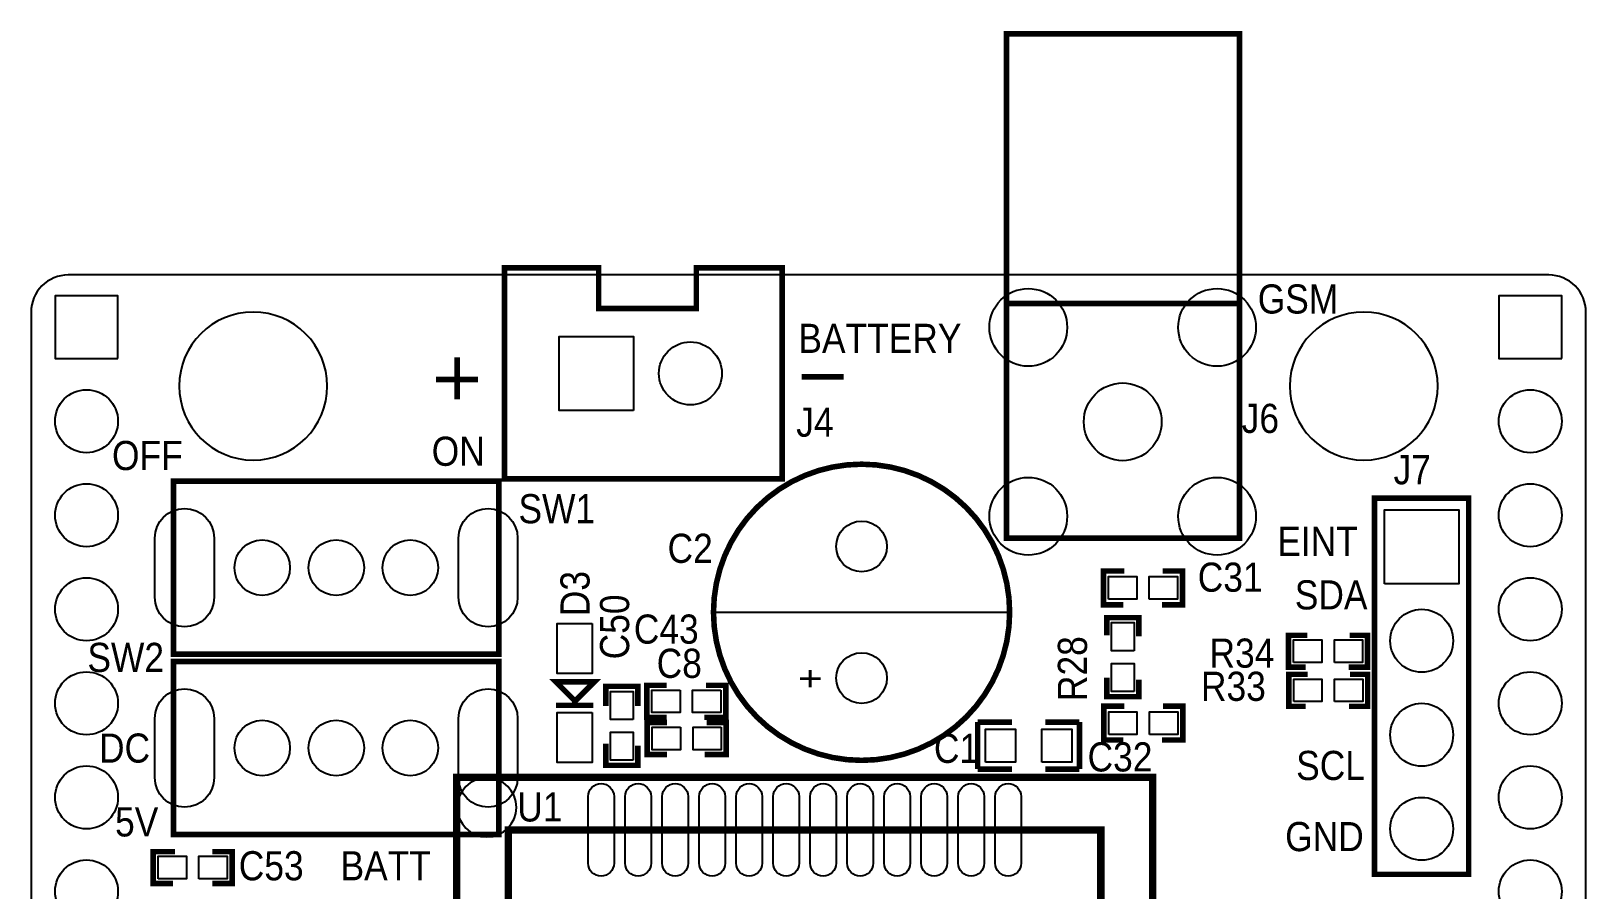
# Model space of a CAD drawing. Extents: x -21 to 21, y -23.6 to 29.6.
# Drawn here: x -21 to 21, y 6.39 to 29.59 of the extents above; entities that cross this region are included whole.
import ezdxf
from ezdxf.enums import TextEntityAlignment as Align

# ---------------------------------------------------------------- set-up
doc = ezdxf.new("R2010")
doc.units = 0
for name, color, linetype in [('BG_OUTLINE', 254, 'CONTINUOUS'), ('BG_SILKSCREEN_TOP', 7, 'CONTINUOUS'), ('PG_SILKSCREEN_TOP', 7, 'CONTINUOUS'), ('PIN_TOP', 80, 'CONTINUOUS'), ('RD_SILKSCREEN_TOP', 7, 'CONTINUOUS')]:
    doc.layers.add(name, color=color, linetype=linetype)

msp = doc.modelspace()

# ---------------------------------------------------------------- linework, layer by layer
at = {"layer": 'BG_OUTLINE'}
for points in [[(20, 23), (-20, 23, 0.414214), (-21, 22), (-21, -22, 0.414214), (-20, -23), (20, -23, 0.414214), (21, -22), (21, 22, 0.414214), (20, 23)], [(-13, 20, 1), (-17, 20, 1), (-13, 20)], [(17, 20, 1), (13, 20, 1), (17, 20)]]:
    msp.add_lwpolyline(points, format="xyb", dxfattribs=at)
at = {"layer": 'BG_SILKSCREEN_TOP', "const_width": 0.15}
for points in [[(-9.4932, 19.6376), (-9.4932, 20.7716)], [(-10.0602, 20.1757), (-8.9262, 20.1757)], [(-0.1851, 20.2479), (0.9489, 20.2479)]]:
    msp.add_lwpolyline(points, dxfattribs=at)
at = {"layer": 'PG_SILKSCREEN_TOP'}
for points, const_width in [([(5.346, 22.058), (5.346, 15.894), (11.642, 15.894), (11.642, 29.513), (5.346, 29.513), (5.346, 22.058), (5.345, 22.058), (5.345, 22.229), (11.642, 22.229), (11.642, 22.113)], 0.15), ([(-0.711, 17.4927), (-8.211, 17.4927), (-8.211, 23.1927), (-5.6676, 23.1927), (-5.6676, 22.0966), (-3.0307, 22.0966), (-3.0307, 23.1927), (-0.711, 23.1927), (-0.711, 17.4927)], 0.15), ([(-17.1509, 17.431), (-8.3625, 17.431), (-8.3625, 12.7574), (-17.1509, 12.7574), (-17.1509, 17.431)], 0.15), ([(15.2902, 16.9725), (17.8329, 16.9725), (17.8329, 6.8105), (15.2902, 6.8105), (15.2902, 16.9725)], 0.15), ([(8.529, 15.005), (7.9702, 15.005), (7.9702, 14.0906), (8.5036, 14.0906)], 0.15), ([(9.5704, 15.005), (10.1038, 15.005), (10.1038, 14.0906), (9.545, 14.0906)], 0.15), ([(8.0612, 13.2625), (8.0612, 13.7451), (8.9248, 13.7451), (8.9248, 13.2371)], 0.15), ([(13.4767, 13.268), (12.9687, 13.268), (12.9687, 12.4044), (13.4259, 12.4044)], 0.15), ([(14.6197, 13.268), (15.1023, 13.268), (15.1023, 12.4044), (14.5943, 12.4044)], 0.15), ([(-17.1509, 12.5609), (-8.3625, 12.5609), (-8.3625, 7.8873), (-17.1509, 7.8873), (-17.1509, 12.5609)], 0.15), ([(8.0612, 12.1195), (8.0612, 11.6115), (8.9248, 11.6115), (8.9248, 12.0687)], 0.15), ([(13.4805, 12.2136), (12.9725, 12.2136), (12.9725, 11.35), (13.4297, 11.35)], 0.15), ([(14.6235, 12.2136), (15.1061, 12.2136), (15.1061, 11.35), (14.5981, 11.35)], 0.15), ([(-6.3172, 11.4023), (-6.3172, 11.4785), (-5.7838, 12.0119), (-6.8252, 12.0119), (-6.3172, 11.5039)], 0.15), ([(-5.4735, 11.3555), (-5.4735, 11.8889), (-4.6099, 11.8889), (-4.6099, 11.3555)], 0.15), ([(-3.8335, 11.052), (-4.3669, 11.052), (-4.3669, 11.9156), (-3.8335, 11.9156)], 0.15), ([(-2.8175, 11.052), (-2.2333, 11.052), (-2.2333, 11.9156), (-2.7667, 11.9156)], 0.15), ([(-5.8092, 11.3769), (-6.8252, 11.3769)], 0.15), ([(8.5343, 11.3538), (7.9755, 11.3538), (7.9755, 10.4394), (8.5089, 10.4394)], 0.15), ([(9.5757, 11.3538), (10.1091, 11.3538), (10.1091, 10.4394), (9.5503, 10.4394)], 0.15), ([(-3.8218, 10.0459), (-4.3552, 10.0459), (-4.3552, 10.9095), (-3.8218, 10.9095)], 0.15), ([(-2.8058, 10.0459), (-2.2216, 10.0459), (-2.2216, 10.9095), (-2.755, 10.9095)], 0.15), ([(4.57, 10.922), (4.57, 9.652)], 0.15), ([(5.495, 10.922), (4.57, 10.922)], 0.15), ([(6.395, 10.922), (7.32, 10.922)], 0.15), ([(7.32, 10.922), (7.32, 9.652)], 0.15), ([(-5.4735, 10.3395), (-5.4735, 9.7553), (-4.6099, 9.7553), (-4.6099, 10.2887)], 0.15), ([(4.57, 9.652), (5.495, 9.652)], 0.15), ([(7.32, 9.652), (6.395, 9.652)], 0.15), ([(-5.5904, 9.4306), (-9.502, 9.4306), (-9.502, -12.0832), (9.294, -12.0832), (9.294, 9.4306), (-5.5904, 9.4306)], 0.2), ([(-6.0222, 8.0082), (-8.105, 8.0082), (-8.105, -10.6862), (7.897, -10.6862), (7.897, 8.0082), (-6.0222, 8.0082)], 0.2), ([(-17.1163, 7.4246), (-17.7005, 7.4246), (-17.7005, 6.561), (-17.1671, 6.561)], 0.15), ([(-16.1003, 7.4246), (-15.5669, 7.4246), (-15.5669, 6.561), (-16.1003, 6.561)], 0.15)]:
    msp.add_lwpolyline(points, dxfattribs=dict(at, const_width=const_width))
at = {"layer": 'PG_SILKSCREEN_TOP', "const_width": 0.15}
msp.add_lwpolyline([(5.4338, 13.8894, 1), (-2.5662, 13.8894, 1), (5.4338, 13.8894)], format="xyb", dxfattribs=at)
at = {"layer": 'PG_SILKSCREEN_TOP'}
for points in [[(1.4338, 17.8894, 0.414155), (-2.5662, 13.8902), (5.4339, 13.8902, 0.414344)], [(-7.8916, 8.6178, 1), (-9.4868, 8.6178, 1)]]:
    msp.add_lwpolyline(points, format="xyb", close=True, dxfattribs=at)
at = {"layer": 'PIN_TOP'}
for points in [[(-18.6528, 20.74), (-18.6528, 22.44), (-20.3528, 22.44), (-20.3528, 20.74)], [(20.3472, 20.74), (20.3472, 22.44), (18.6472, 22.44), (18.6472, 20.74)], [(-4.731, 19.3427), (-6.731, 19.3427), (-6.731, 21.3427), (-4.731, 21.3427)], [(15.5639, 14.6609), (15.5639, 16.6609), (17.5639, 16.6609), (17.5639, 14.6609)], [(8.106, 14.243), (8.106, 14.8526), (8.868, 14.8526), (8.868, 14.243)], [(9.206, 14.243), (9.206, 14.8526), (9.968, 14.8526), (9.968, 14.243)], [(-5.8422, 13.5821), (-5.8422, 12.2321), (-6.7922, 12.2321), (-6.7922, 13.5821)], [(8.7978, 12.8473), (8.1882, 12.8473), (8.1882, 13.6093), (8.7978, 13.6093)], [(13.1045, 12.5314), (13.1045, 13.141), (13.8665, 13.141), (13.8665, 12.5314)], [(14.2045, 12.5314), (14.2045, 13.141), (14.9665, 13.141), (14.9665, 12.5314)], [(8.7978, 11.7473), (8.1882, 11.7473), (8.1882, 12.5093), (8.7978, 12.5093)], [(-3.4691, 11.7886), (-3.4691, 11.179), (-4.2311, 11.179), (-4.2311, 11.7886)], [(-2.3691, 11.7886), (-2.3691, 11.179), (-3.1311, 11.179), (-3.1311, 11.7886)], [(13.1083, 11.477), (13.1083, 12.0866), (13.8703, 12.0866), (13.8703, 11.477)], [(14.2083, 11.477), (14.2083, 12.0866), (14.9703, 12.0866), (14.9703, 11.477)], [(-4.7369, 10.9911), (-5.3465, 10.9911), (-5.3465, 11.7531), (-4.7369, 11.7531)], [(-5.8422, 11.1821), (-5.8422, 9.8321), (-6.7922, 9.8321), (-6.7922, 11.1821)], [(8.1113, 10.5918), (8.1113, 11.2014), (8.8733, 11.2014), (8.8733, 10.5918)], [(9.2113, 10.5918), (9.2113, 11.2014), (9.9733, 11.2014), (9.9733, 10.5918)], [(-4.7369, 9.8911), (-5.3465, 9.8911), (-5.3465, 10.6531), (-4.7369, 10.6531)], [(-3.4574, 10.7825), (-3.4574, 10.1729), (-4.2194, 10.1729), (-4.2194, 10.7825)], [(-2.3574, 10.7825), (-2.3574, 10.1729), (-3.1194, 10.1729), (-3.1194, 10.7825)], [(4.7786, 9.8425), (4.7786, 10.7315), (5.5914, 10.7315), (5.5914, 9.8425)], [(6.2986, 9.8425), (6.2986, 10.7315), (7.1114, 10.7315), (7.1114, 9.8425)], [(-17.5647, 6.688), (-17.5647, 7.2976), (-16.8027, 7.2976), (-16.8027, 6.688)], [(-16.4647, 6.688), (-16.4647, 7.2976), (-15.7027, 7.2976), (-15.7027, 6.688)]]:
    msp.add_lwpolyline(points, close=True, dxfattribs=at)
for points in [[(-16.0567, 15.8942), (-16.0567, 14.2942, -1), (-17.6567, 14.2942), (-17.6567, 15.8942, -1)], [(-7.8567, 15.8942), (-7.8567, 14.2942, -1), (-9.4567, 14.2942), (-9.4567, 15.8942, -1)], [(-16.0567, 11.0241), (-16.0567, 9.4241, -1), (-17.6567, 9.4241), (-17.6567, 11.0241, -1)], [(-7.8567, 11.0241), (-7.8567, 9.4241, -1), (-9.4567, 9.4241), (-9.4567, 11.0241, -1)], [(-5.254, 8.911), (-5.254, 7.111, -1), (-5.954, 7.111), (-5.954, 8.911, -1)], [(-4.254, 8.911), (-4.254, 7.111, -1), (-4.954, 7.111), (-4.954, 8.911, -1)], [(-3.254, 8.911), (-3.254, 7.111, -1), (-3.954, 7.111), (-3.954, 8.911, -1)], [(-2.254, 8.911), (-2.254, 7.111, -1), (-2.954, 7.111), (-2.954, 8.911, -1)], [(-1.254, 8.911), (-1.254, 7.111, -1), (-1.954, 7.111), (-1.954, 8.911, -1)], [(-0.254, 8.911), (-0.254, 7.111, -1), (-0.954, 7.111), (-0.954, 8.911, -1)], [(0.746, 8.911), (0.746, 7.111, -1), (0.046, 7.111), (0.046, 8.911, -1)], [(1.746, 8.911), (1.746, 7.111, -1), (1.046, 7.111), (1.046, 8.911, -1)], [(2.746, 8.911), (2.746, 7.111, -1), (2.046, 7.111), (2.046, 8.911, -1)], [(3.746, 8.911), (3.746, 7.111, -1), (3.046, 7.111), (3.046, 8.911, -1)], [(4.746, 8.911), (4.746, 7.111, -1), (4.046, 7.111), (4.046, 8.911, -1)], [(5.746, 8.911), (5.746, 7.111, -1), (5.046, 7.111), (5.046, 8.911, -1)]]:
    msp.add_lwpolyline(points, format="xyb", close=True, dxfattribs=at)
for centre, radius in [((5.937, 21.584), 1.05), ((11.037, 21.584), 1.05), ((-3.191, 20.3427), 0.85), ((-19.5028, 19.05), 0.85), ((8.487, 19.034), 1.05), ((19.4972, 19.05), 0.85), ((-19.5028, 16.51), 0.85), ((5.937, 16.484), 1.05), ((11.037, 16.484), 1.05), ((19.4972, 16.51), 0.85), ((1.4338, 15.6674), 0.6858), ((-14.7567, 15.0942), 0.75), ((-12.7567, 15.0942), 0.75), ((-10.7567, 15.0942), 0.75), ((-19.5028, 13.97), 0.85), ((19.4972, 13.97), 0.85), ((16.5639, 13.1209), 0.85), ((1.4338, 12.1114), 0.6858), ((-19.5028, 11.43), 0.85), ((19.4972, 11.43), 0.85), ((16.5639, 10.5809), 0.85), ((-14.7567, 10.2241), 0.75), ((-12.7567, 10.2241), 0.75), ((-10.7567, 10.2241), 0.75), ((-19.5028, 8.89), 0.85), ((19.4972, 8.89), 0.85), ((16.5639, 8.0409), 0.85), ((-19.5028, 6.35), 0.85), ((19.4972, 6.35), 0.85)]:
    msp.add_circle(centre, radius, dxfattribs=at)

# ---------------------------------------------------------------- texts
at = {"layer": 'BG_SILKSCREEN_TOP', "width": 0.907036}
for s, p in [('GSM', (12.1353, 21.9586)), ('BATTERY', (-0.2736, 20.8945)), ('OFF', (-18.8143, 17.7304)), ('ON', (-10.1786, 17.8459)), ('EINT', (12.664, 15.4109)), ('SDA', (13.1367, 13.9664)), ('DC', (-19.1651, 9.8277)), ('SCL', (13.1732, 9.3584)), ('5V', (-18.7317, 7.8339)), ('GND', (12.8767, 7.4369)), ('BATT', (-12.6409, 6.6491))]:
    msp.add_text(s, height=0.7874, dxfattribs=at).set_placement(p)
at = {"layer": 'PG_SILKSCREEN_TOP', "width": 0.907036}
msp.add_text('+', height=0.7874, rotation=90, dxfattribs=at).set_placement((0.4298, 12.0982), align=Align.CENTER)
at = {"layer": 'RD_SILKSCREEN_TOP', "width": 0.907036}
for s, p in [('J4', (-0.3308, 18.6321)), ('J6', (11.7023, 18.7333)), ('J7', (15.8049, 17.3465)), ('SW1', (-7.8339, 16.2934)), ('C2', (-3.8071, 15.2242)), ('C31', (10.5148, 14.4441)), ('C43', (-4.7185, 13.0416)), ('SW2', (-19.4789, 12.2768)), ('R34', (10.8327, 12.3925)), ('C8', (-4.1014, 12.1171)), ('R33', (10.6015, 11.4967)), ('C1', (3.3879, 9.8208)), ('C32', (7.5386, 9.5896)), ('U1', (-7.8668, 8.2384)), ('C53', (-15.3901, 6.6491))]:
    msp.add_text(s, height=0.7874, dxfattribs=at).set_placement(p)
for s, p in [('D3', (-5.9138, 13.784)), ('C50', (-4.8447, 12.6178)), ('R28', (7.5227, 11.4909))]:
    msp.add_text(s, height=0.7874, rotation=90, dxfattribs=at).set_placement(p)

doc.saveas('drawing.dxf')
